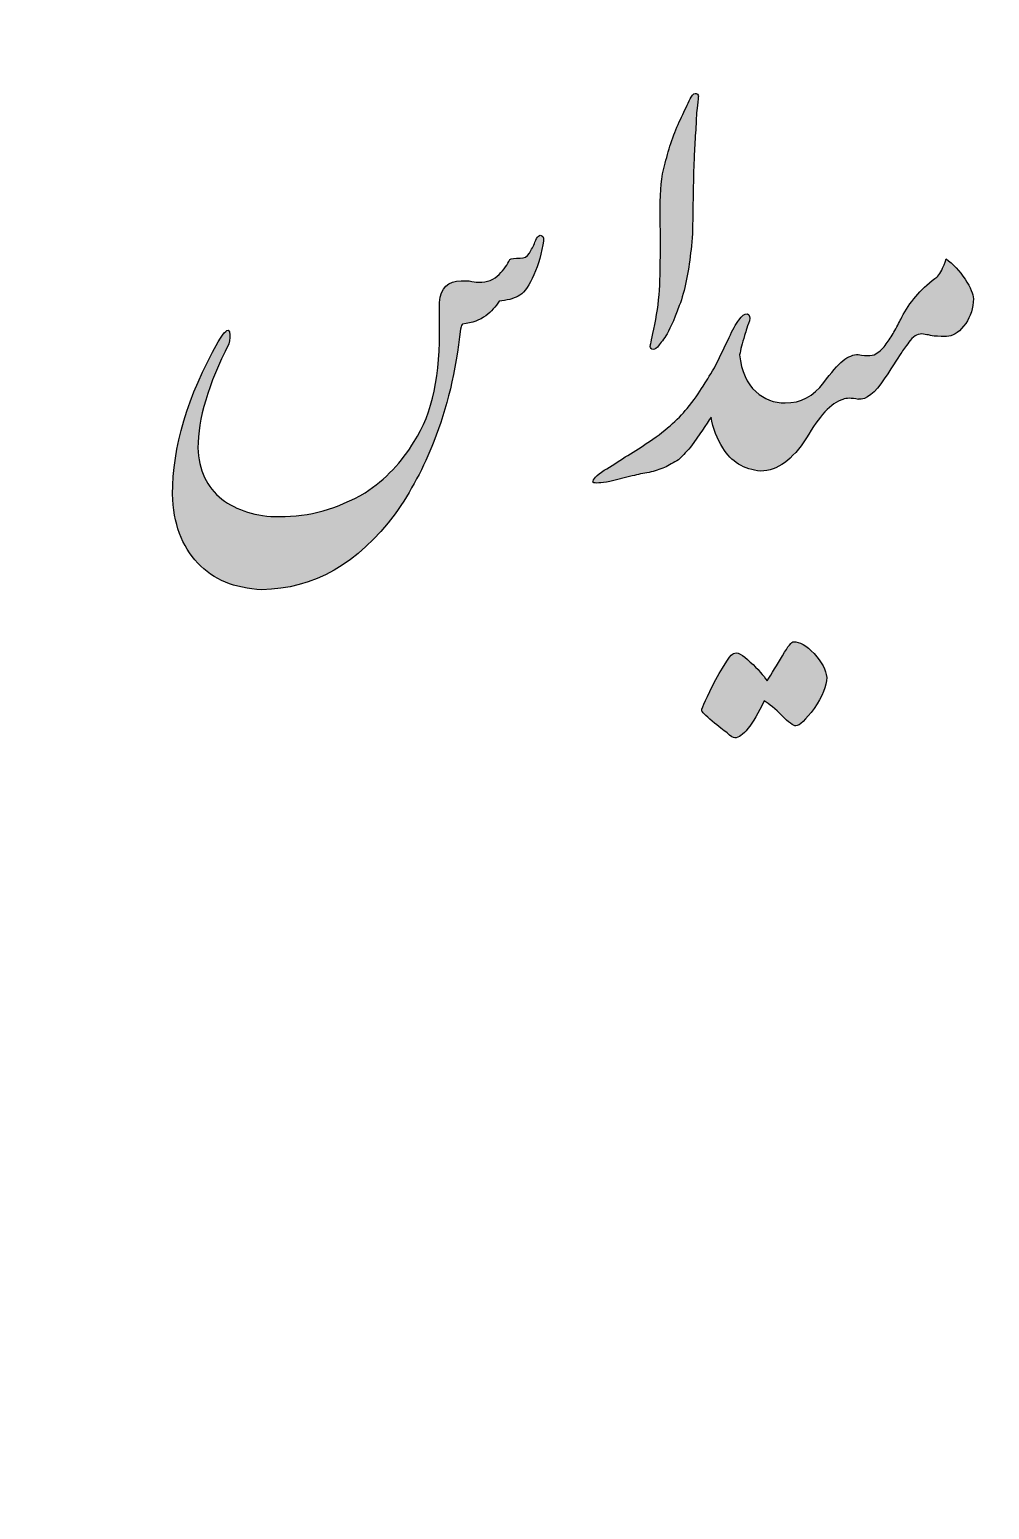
# Model space of a CAD drawing. Header units: millimetres. Extents: x -181.7 to -141.7, y -138.1 to -98.1.
# Drawn here: x -168.08 to -161.54, y -127.98 to -117.91 of the extents above; entities that cross this region are included whole.
import ezdxf

# ---------------------------------------------------------------- set-up
doc = ezdxf.new("R2010")
doc.units = ezdxf.units.MM
doc.header["$MEASUREMENT"] = 0
doc.layers.add('Layer 1', color=7, linetype='Continuous')

msp = doc.modelspace()

# ---------------------------------------------------------------- hatches: boundary and pattern name
at = {"layer": 'Layer 1', "true_color": 0x373435}
h = msp.add_hatch(color=250, dxfattribs=at)
edge = h.paths.add_edge_path()
edge.add_spline(control_points=[(-163.5546, -118.7763), (-163.55, -118.7189), (-163.55, -118.6663), (-163.5452, -118.609), (-163.5404, -118.5516), (-163.5404, -118.499), (-163.5357, -118.456), (-163.5308, -118.4082), (-163.5261, -118.3794), (-163.5261, -118.3652), (-163.5212, -118.3556), (-163.5261, -118.346), (-163.5404, -118.3412), (-163.55, -118.3364), (-163.5642, -118.346), (-163.5738, -118.3652), (-163.593, -118.3986), (-163.6122, -118.4417), (-163.6312, -118.4848), (-163.6552, -118.5277), (-163.6742, -118.5755), (-163.6934, -118.6233), (-163.7126, -118.6759), (-163.7268, -118.7237), (-163.7411, -118.7763), (-163.7556, -118.8289), (-163.7699, -118.8766), (-163.7747, -118.9246), (-163.7841, -119.0106), (-163.789, -119.1301), (-163.7841, -119.283), (-163.7841, -119.4409), (-163.7841, -119.5605), (-163.789, -119.6465), (-163.7937, -119.7324), (-163.8033, -119.8234), (-163.8225, -119.9142), (-163.8417, -120.0049), (-163.8512, -120.0529), (-163.8512, -120.0529), (-163.8559, -120.0671), (-163.8512, -120.0767), (-163.8417, -120.0815), (-163.8321, -120.0863), (-163.8178, -120.0815), (-163.8033, -120.0671), (-163.789, -120.0481), (-163.7699, -120.0241), (-163.746, -119.9907), (-163.7268, -119.9572), (-163.6934, -119.8903), (-163.6552, -119.785), (-163.6168, -119.6799), (-163.593, -119.5605), (-163.5787, -119.4265), (-163.5691, -119.3644), (-163.5642, -119.2879), (-163.5642, -119.2018), (-163.5642, -119.1111), (-163.5595, -119.0106), (-163.5595, -118.8958), (-163.5595, -118.872), (-163.5546, -118.8289), (-163.5546, -118.7763), (-163.5546, -118.7763), (-163.5546, -118.7763), (-163.5546, -118.7763)], knot_values=[0, 0, 0, 0, 0.0454545, 0.0454545, 0.0454545, 0.0909091, 0.0909091, 0.0909091, 0.1363636, 0.1363636, 0.1363636, 0.1818182, 0.1818182, 0.1818182, 0.2272727, 0.2272727, 0.2272727, 0.2727273, 0.2727273, 0.2727273, 0.3181818, 0.3181818, 0.3181818, 0.3636364, 0.3636364, 0.3636364, 0.4090909, 0.4090909, 0.4090909, 0.4545455, 0.4545455, 0.4545455, 0.5, 0.5, 0.5, 0.5454545, 0.5454545, 0.5454545, 0.5909091, 0.5909091, 0.5909091, 0.6363636, 0.6363636, 0.6363636, 0.6818182, 0.6818182, 0.6818182, 0.7272727, 0.7272727, 0.7272727, 0.7727273, 0.7727273, 0.7727273, 0.8181818, 0.8181818, 0.8181818, 0.8636364, 0.8636364, 0.8636364, 0.9090909, 0.9090909, 0.9090909, 0.9545455, 0.9545455, 0.9545455, 1, 1, 1, 1], degree=3, periodic=1)
h = msp.add_hatch(color=250, dxfattribs=at)
edge = h.paths.add_edge_path()
edge.add_spline(control_points=[(-164.5905, -119.3092), (-164.6049, -119.2996), (-164.6239, -119.314), (-164.6383, -119.3523), (-164.6479, -119.3809), (-164.6622, -119.4048), (-164.6765, -119.4288), (-164.6908, -119.4527), (-164.71, -119.4622), (-164.7387, -119.4622), (-164.7768, -119.4622), (-164.8008, -119.4622), (-164.8104, -119.4718), (-164.8248, -119.5053), (-164.8486, -119.5388), (-164.8822, -119.5723), (-164.9156, -119.6104), (-164.9633, -119.6249), (-165.0209, -119.6249), (-165.0303, -119.6249), (-165.0447, -119.6249), (-165.0685, -119.6199), (-165.0925, -119.6153), (-165.1164, -119.6153), (-165.1402, -119.6153), (-165.2312, -119.6153), (-165.279, -119.663), (-165.2886, -119.7634), (-165.2886, -119.7634), (-165.2886, -119.9116), (-165.2886, -119.9116), (-165.279, -120.2512), (-165.3363, -120.5189), (-165.4607, -120.7101), (-165.5419, -120.8487), (-165.6567, -120.9683), (-165.7953, -121.059), (-165.9817, -121.169), (-166.173, -121.2216), (-166.3785, -121.2216), (-166.5364, -121.2216), (-166.6702, -121.1786), (-166.7707, -121.1021), (-166.871, -121.0209), (-166.9285, -120.9061), (-166.9332, -120.753), (-166.9332, -120.5571), (-166.8614, -120.318), (-166.7228, -120.0455), (-166.7132, -120.0167), (-166.7132, -119.9882), (-166.718, -119.9641), (-166.7276, -119.9356), (-166.7515, -119.9595), (-166.7945, -120.0312), (-167.0049, -120.4041), (-167.1054, -120.7484), (-167.1054, -121.0686), (-167.1005, -121.2694), (-167.0432, -121.4225), (-166.9332, -121.5372), (-166.8279, -121.6519), (-166.6845, -121.7094), (-166.4981, -121.719), (-166.1444, -121.7141), (-165.8432, -121.542), (-165.5896, -121.2025), (-165.4845, -121.0494), (-165.3938, -120.887), (-165.3267, -120.7101), (-165.2358, -120.4853), (-165.1786, -120.232), (-165.1451, -119.9451), (-165.1402, -119.9212), (-165.1355, -119.9116), (-165.1307, -119.9116), (-165.0638, -119.9021), (-165.0113, -119.883), (-164.9729, -119.8542), (-164.9348, -119.8256), (-164.906, -119.7922), (-164.8822, -119.7538), (-164.8296, -119.7491), (-164.7864, -119.7396), (-164.753, -119.7204), (-164.7196, -119.706), (-164.6861, -119.663), (-164.6574, -119.6009), (-164.6239, -119.5339), (-164.6001, -119.4574), (-164.5857, -119.3713), (-164.5761, -119.3332), (-164.5809, -119.3093), (-164.5905, -119.3093), (-164.5905, -119.3093), (-164.5905, -119.3092), (-164.5905, -119.3092)], knot_values=[0, 0, 0, 0, 0.03125, 0.03125, 0.03125, 0.0625, 0.0625, 0.0625, 0.09375, 0.09375, 0.09375, 0.125, 0.125, 0.125, 0.15625, 0.15625, 0.15625, 0.1875, 0.1875, 0.1875, 0.21875, 0.21875, 0.21875, 0.25, 0.25, 0.25, 0.28125, 0.28125, 0.28125, 0.3125, 0.3125, 0.3125, 0.34375, 0.34375, 0.34375, 0.375, 0.375, 0.375, 0.40625, 0.40625, 0.40625, 0.4375, 0.4375, 0.4375, 0.46875, 0.46875, 0.46875, 0.5, 0.5, 0.5, 0.53125, 0.53125, 0.53125, 0.5625, 0.5625, 0.5625, 0.59375, 0.59375, 0.59375, 0.625, 0.625, 0.625, 0.65625, 0.65625, 0.65625, 0.6875, 0.6875, 0.6875, 0.71875, 0.71875, 0.71875, 0.75, 0.75, 0.75, 0.78125, 0.78125, 0.78125, 0.8125, 0.8125, 0.8125, 0.84375, 0.84375, 0.84375, 0.875, 0.875, 0.875, 0.90625, 0.90625, 0.90625, 0.9375, 0.9375, 0.9375, 0.96875, 0.96875, 0.96875, 1, 1, 1, 1], degree=3, periodic=1)
h = msp.add_hatch(color=250, dxfattribs=at)
edge = h.paths.add_edge_path()
edge.add_spline(control_points=[(-162.4362, -120.4229), (-162.3837, -120.4274), (-162.3217, -120.3795), (-162.2599, -120.2843), (-162.193, -120.1838), (-162.1547, -120.1217), (-162.1403, -120.1025), (-162.1259, -120.0787), (-162.1068, -120.0548), (-162.083, -120.0214), (-162.0542, -119.9877), (-162.0255, -119.9735), (-161.992, -119.9783), (-161.9778, -119.9831), (-161.9635, -119.9831), (-161.9443, -119.9877), (-161.93, -119.9927), (-161.9109, -119.9927), (-161.8964, -119.9927), (-161.863, -119.9973), (-161.8391, -119.9973), (-161.8201, -119.9927), (-161.7817, -119.9877), (-161.7435, -119.9592), (-161.7053, -119.9066), (-161.6718, -119.8588), (-161.6527, -119.8015), (-161.6527, -119.7393), (-161.6527, -119.7057), (-161.6718, -119.6627), (-161.7099, -119.6054), (-161.7483, -119.5479), (-161.7913, -119.5002), (-161.8391, -119.4667), (-161.8486, -119.5002), (-161.8582, -119.5194), (-161.863, -119.5289), (-161.8774, -119.5671), (-161.8964, -119.5909), (-161.9156, -119.6005), (-162.016, -119.6771), (-162.0877, -119.7632), (-162.1403, -119.8636), (-162.1547, -119.8922), (-162.1689, -119.9209), (-162.1881, -119.9543), (-162.2024, -119.9831), (-162.2215, -120.0118), (-162.2407, -120.0357), (-162.255, -120.0644), (-162.2789, -120.0883), (-162.3077, -120.1073), (-162.3316, -120.1265), (-162.3746, -120.1313), (-162.4368, -120.1169), (-162.4368, -120.1169), (-162.4369, -120.1172), (-162.4369, -120.1172), (-162.4701, -120.1173), (-162.5035, -120.1317), (-162.5414, -120.1602), (-162.5749, -120.189), (-162.6228, -120.2416), (-162.6706, -120.3084), (-162.7424, -120.4041), (-162.8283, -120.4471), (-162.9335, -120.4471), (-163.01, -120.4471), (-163.077, -120.4231), (-163.1342, -120.3706), (-163.1958, -120.3168), (-163.2326, -120.232), (-163.2446, -120.1189), (-163.2386, -120.0859), (-163.2268, -120.0424), (-163.2108, -119.9882), (-163.2061, -119.9737), (-163.1966, -119.9403), (-163.1774, -119.8878), (-163.1726, -119.8637), (-163.1774, -119.8494), (-163.1918, -119.8399), (-163.2108, -119.8399), (-163.23, -119.8542), (-163.2492, -119.8829), (-163.273, -119.9116), (-163.2922, -119.9499), (-163.316, -120.0025), (-163.316, -120.0025), (-163.4165, -120.2081), (-163.4165, -120.2081), (-163.4499, -120.2654), (-163.4787, -120.3084), (-163.4929, -120.3323), (-163.5217, -120.3801), (-163.5551, -120.428), (-163.6029, -120.4853), (-163.6651, -120.5618), (-163.7559, -120.643), (-163.8801, -120.7244), (-163.9281, -120.7578), (-163.9759, -120.7866), (-164.0236, -120.8152), (-164.0715, -120.8487), (-164.1192, -120.8774), (-164.1672, -120.9061), (-164.2196, -120.9395), (-164.2435, -120.9683), (-164.2435, -120.9873), (-164.2292, -120.9969), (-164.191, -120.9921), (-164.1288, -120.9825), (-164.1288, -120.9825), (-163.9759, -120.9443), (-163.9759, -120.9443), (-163.9377, -120.9347), (-163.8993, -120.9251), (-163.8612, -120.9205), (-163.8228, -120.9109), (-163.7894, -120.9013), (-163.7559, -120.887), (-163.7272, -120.8725), (-163.6938, -120.8535), (-163.6602, -120.8344), (-163.6412, -120.8152), (-163.6125, -120.7866), (-163.5791, -120.7483), (-163.5175, -120.6621), (-163.471, -120.5936), (-163.4386, -120.5436), (-163.4251, -120.6223), (-163.399, -120.6916), (-163.3591, -120.753), (-163.3017, -120.8487), (-163.2156, -120.9013), (-163.1008, -120.9109), (-162.9861, -120.9109), (-162.8857, -120.8344), (-162.7901, -120.6861), (-162.704, -120.5379), (-162.6228, -120.4471), (-162.5414, -120.4231), (-162.5175, -120.4135), (-162.4841, -120.4135), (-162.4363, -120.4231), (-162.4363, -120.4231), (-162.4362, -120.4229), (-162.4362, -120.4229)], knot_values=[0, 0, 0, 0, 0.0204082, 0.0204082, 0.0204082, 0.0408163, 0.0408163, 0.0408163, 0.0612245, 0.0612245, 0.0612245, 0.0816327, 0.0816327, 0.0816327, 0.1020408, 0.1020408, 0.1020408, 0.122449, 0.122449, 0.122449, 0.1428571, 0.1428571, 0.1428571, 0.1632653, 0.1632653, 0.1632653, 0.1836735, 0.1836735, 0.1836735, 0.2040816, 0.2040816, 0.2040816, 0.2244898, 0.2244898, 0.2244898, 0.244898, 0.244898, 0.244898, 0.2653061, 0.2653061, 0.2653061, 0.2857143, 0.2857143, 0.2857143, 0.3061224, 0.3061224, 0.3061224, 0.3265306, 0.3265306, 0.3265306, 0.3469388, 0.3469388, 0.3469388, 0.3673469, 0.3673469, 0.3673469, 0.3877551, 0.3877551, 0.3877551, 0.4081633, 0.4081633, 0.4081633, 0.4285714, 0.4285714, 0.4285714, 0.4489796, 0.4489796, 0.4489796, 0.4693878, 0.4693878, 0.4693878, 0.4897959, 0.4897959, 0.4897959, 0.5102041, 0.5102041, 0.5102041, 0.5306122, 0.5306122, 0.5306122, 0.5510204, 0.5510204, 0.5510204, 0.5714286, 0.5714286, 0.5714286, 0.5918367, 0.5918367, 0.5918367, 0.6122449, 0.6122449, 0.6122449, 0.6326531, 0.6326531, 0.6326531, 0.6530612, 0.6530612, 0.6530612, 0.6734694, 0.6734694, 0.6734694, 0.6938776, 0.6938776, 0.6938776, 0.7142857, 0.7142857, 0.7142857, 0.7346939, 0.7346939, 0.7346939, 0.755102, 0.755102, 0.755102, 0.7755102, 0.7755102, 0.7755102, 0.7959184, 0.7959184, 0.7959184, 0.8163265, 0.8163265, 0.8163265, 0.8367347, 0.8367347, 0.8367347, 0.8571429, 0.8571429, 0.8571429, 0.877551, 0.877551, 0.877551, 0.8979592, 0.8979592, 0.8979592, 0.9183673, 0.9183673, 0.9183673, 0.9387755, 0.9387755, 0.9387755, 0.9591837, 0.9591837, 0.9591837, 0.9795918, 0.9795918, 0.9795918, 1, 1, 1, 1], degree=3, periodic=1)
h = msp.add_hatch(color=250, dxfattribs=at)
edge = h.paths.add_edge_path()
edge.add_spline(control_points=[(-163.4307, -122.6129), (-163.3877, -122.6512), (-163.3541, -122.6751), (-163.3303, -122.6942), (-163.3064, -122.7181), (-163.2873, -122.7277), (-163.2777, -122.7277), (-163.2252, -122.7277), (-163.1581, -122.6416), (-163.077, -122.4743), (-163.0434, -122.4982), (-163.0004, -122.5316), (-162.9573, -122.5748), (-162.9097, -122.6225), (-162.8809, -122.6463), (-162.8617, -122.6463), (-162.8379, -122.6463), (-162.7948, -122.6033), (-162.7374, -122.5268), (-162.6802, -122.4456), (-162.6514, -122.3738), (-162.6514, -122.3165), (-162.6562, -122.2639), (-162.6848, -122.2114), (-162.7374, -122.1539), (-162.7901, -122.0966), (-162.8379, -122.0726), (-162.8761, -122.0726), (-162.8905, -122.0726), (-162.9143, -122.1013), (-162.9527, -122.1684), (-162.9908, -122.2305), (-163.0243, -122.2879), (-163.0578, -122.3403), (-163.0816, -122.3021), (-163.12, -122.2591), (-163.1726, -122.2114), (-163.2252, -122.1588), (-163.2634, -122.1396), (-163.2873, -122.1539), (-163.3017, -122.1539), (-163.3399, -122.2114), (-163.4068, -122.3308), (-163.469, -122.4504), (-163.5025, -122.5222), (-163.5025, -122.5412), (-163.5025, -122.5507), (-163.4785, -122.5748), (-163.4307, -122.6129), (-163.4307, -122.6129), (-163.4307, -122.6129), (-163.4307, -122.6129)], knot_values=[0, 0, 0, 0, 0.0588235, 0.0588235, 0.0588235, 0.1176471, 0.1176471, 0.1176471, 0.1764706, 0.1764706, 0.1764706, 0.2352941, 0.2352941, 0.2352941, 0.2941176, 0.2941176, 0.2941176, 0.3529412, 0.3529412, 0.3529412, 0.4117647, 0.4117647, 0.4117647, 0.4705882, 0.4705882, 0.4705882, 0.5294118, 0.5294118, 0.5294118, 0.5882353, 0.5882353, 0.5882353, 0.6470588, 0.6470588, 0.6470588, 0.7058824, 0.7058824, 0.7058824, 0.7647059, 0.7647059, 0.7647059, 0.8235294, 0.8235294, 0.8235294, 0.8823529, 0.8823529, 0.8823529, 0.9411765, 0.9411765, 0.9411765, 1, 1, 1, 1], degree=3, periodic=1)

# ---------------------------------------------------------------- linework, layer by layer
at = {"layer": 'Layer 1', "color": 250, "lineweight": 18}
msp.add_open_spline([(-179.7413, -98.0531), (-179.7413, -98.0531), (-143.7415, -98.0531), (-143.7415, -98.0531), (-142.6415, -98.0531), (-141.7414, -98.953), (-141.7414, -100.053), (-141.7414, -100.053), (-141.7414, -136.0532), (-141.7414, -136.0532), (-141.7414, -137.1532), (-142.6415, -138.0531), (-143.7415, -138.0531), (-143.7415, -138.0531), (-179.7413, -138.0531), (-179.7413, -138.0531), (-180.8413, -138.0531), (-181.7414, -137.1532), (-181.7414, -136.0532), (-181.7414, -136.0532), (-181.7414, -100.053), (-181.7414, -100.053), (-181.7414, -98.953), (-180.8413, -98.0531), (-179.7413, -98.0531)], degree=3, knots=[0, 0, 0, 0, 0.125, 0.125, 0.125, 0.25, 0.25, 0.25, 0.375, 0.375, 0.375, 0.5, 0.5, 0.5, 0.625, 0.625, 0.625, 0.75, 0.75, 0.75, 0.875, 0.875, 0.875, 1, 1, 1, 1], dxfattribs=at)
at = {"layer": 'Layer 1', "color": 250}
for points, knots in [([(-163.5546, -118.7763), (-163.55, -118.7189), (-163.55, -118.6663), (-163.5452, -118.609), (-163.5404, -118.5516), (-163.5404, -118.499), (-163.5357, -118.456), (-163.5308, -118.4082), (-163.5261, -118.3794), (-163.5261, -118.3652), (-163.5212, -118.3556), (-163.5261, -118.346), (-163.5404, -118.3412), (-163.55, -118.3364), (-163.5642, -118.346), (-163.5738, -118.3652), (-163.593, -118.3986), (-163.6122, -118.4417), (-163.6312, -118.4848), (-163.6552, -118.5277), (-163.6742, -118.5755), (-163.6934, -118.6233), (-163.7126, -118.6759), (-163.7268, -118.7237), (-163.7411, -118.7763), (-163.7556, -118.8289), (-163.7699, -118.8766), (-163.7747, -118.9246), (-163.7841, -119.0106), (-163.789, -119.1301), (-163.7841, -119.283), (-163.7841, -119.4409), (-163.7841, -119.5605), (-163.789, -119.6465), (-163.7937, -119.7324), (-163.8033, -119.8234), (-163.8225, -119.9142), (-163.8417, -120.0049), (-163.8512, -120.0529), (-163.8512, -120.0529), (-163.8559, -120.0671), (-163.8512, -120.0767), (-163.8417, -120.0815), (-163.8321, -120.0863), (-163.8178, -120.0815), (-163.8033, -120.0671), (-163.789, -120.0481), (-163.7699, -120.0241), (-163.746, -119.9907), (-163.7268, -119.9572), (-163.6934, -119.8903), (-163.6552, -119.785), (-163.6168, -119.6799), (-163.593, -119.5605), (-163.5787, -119.4265), (-163.5691, -119.3644), (-163.5642, -119.2879), (-163.5642, -119.2018), (-163.5642, -119.1111), (-163.5595, -119.0106), (-163.5595, -118.8958), (-163.5595, -118.872), (-163.5546, -118.8289), (-163.5546, -118.7763), (-163.5546, -118.7763), (-163.5546, -118.7763), (-163.5546, -118.7763)], [0, 0, 0, 0, 0.0454545, 0.0454545, 0.0454545, 0.0909091, 0.0909091, 0.0909091, 0.1363636, 0.1363636, 0.1363636, 0.1818182, 0.1818182, 0.1818182, 0.2272727, 0.2272727, 0.2272727, 0.2727273, 0.2727273, 0.2727273, 0.3181818, 0.3181818, 0.3181818, 0.3636364, 0.3636364, 0.3636364, 0.4090909, 0.4090909, 0.4090909, 0.4545455, 0.4545455, 0.4545455, 0.5, 0.5, 0.5, 0.5454545, 0.5454545, 0.5454545, 0.5909091, 0.5909091, 0.5909091, 0.6363636, 0.6363636, 0.6363636, 0.6818182, 0.6818182, 0.6818182, 0.7272727, 0.7272727, 0.7272727, 0.7727273, 0.7727273, 0.7727273, 0.8181818, 0.8181818, 0.8181818, 0.8636364, 0.8636364, 0.8636364, 0.9090909, 0.9090909, 0.9090909, 0.9545455, 0.9545455, 0.9545455, 1, 1, 1, 1]), ([(-164.5905, -119.3092), (-164.6049, -119.2996), (-164.6239, -119.314), (-164.6383, -119.3523), (-164.6479, -119.3809), (-164.6622, -119.4048), (-164.6765, -119.4288), (-164.6908, -119.4527), (-164.71, -119.4622), (-164.7387, -119.4622), (-164.7768, -119.4622), (-164.8008, -119.4622), (-164.8104, -119.4718), (-164.8248, -119.5053), (-164.8486, -119.5388), (-164.8822, -119.5723), (-164.9156, -119.6104), (-164.9633, -119.6249), (-165.0209, -119.6249), (-165.0303, -119.6249), (-165.0447, -119.6249), (-165.0685, -119.6199), (-165.0925, -119.6153), (-165.1164, -119.6153), (-165.1402, -119.6153), (-165.2312, -119.6153), (-165.279, -119.663), (-165.2886, -119.7634), (-165.2886, -119.7634), (-165.2886, -119.9116), (-165.2886, -119.9116), (-165.279, -120.2512), (-165.3363, -120.5189), (-165.4607, -120.7101), (-165.5419, -120.8487), (-165.6567, -120.9683), (-165.7953, -121.059), (-165.9817, -121.169), (-166.173, -121.2216), (-166.3785, -121.2216), (-166.5364, -121.2216), (-166.6702, -121.1786), (-166.7707, -121.1021), (-166.871, -121.0209), (-166.9285, -120.9061), (-166.9332, -120.753), (-166.9332, -120.5571), (-166.8614, -120.318), (-166.7228, -120.0455), (-166.7132, -120.0167), (-166.7132, -119.9882), (-166.718, -119.9641), (-166.7276, -119.9356), (-166.7515, -119.9595), (-166.7945, -120.0312), (-167.0049, -120.4041), (-167.1054, -120.7484), (-167.1054, -121.0686), (-167.1005, -121.2694), (-167.0432, -121.4225), (-166.9332, -121.5372), (-166.8279, -121.6519), (-166.6845, -121.7094), (-166.4981, -121.719), (-166.1444, -121.7141), (-165.8432, -121.542), (-165.5896, -121.2025), (-165.4845, -121.0494), (-165.3938, -120.887), (-165.3267, -120.7101), (-165.2358, -120.4853), (-165.1786, -120.232), (-165.1451, -119.9451), (-165.1402, -119.9212), (-165.1355, -119.9116), (-165.1307, -119.9116), (-165.0638, -119.9021), (-165.0113, -119.883), (-164.9729, -119.8542), (-164.9348, -119.8256), (-164.906, -119.7922), (-164.8822, -119.7538), (-164.8296, -119.7491), (-164.7864, -119.7396), (-164.753, -119.7204), (-164.7196, -119.706), (-164.6861, -119.663), (-164.6574, -119.6009), (-164.6239, -119.5339), (-164.6001, -119.4574), (-164.5857, -119.3713), (-164.5761, -119.3332), (-164.5809, -119.3093), (-164.5905, -119.3093), (-164.5905, -119.3093), (-164.5905, -119.3092), (-164.5905, -119.3092)], [0, 0, 0, 0, 0.03125, 0.03125, 0.03125, 0.0625, 0.0625, 0.0625, 0.09375, 0.09375, 0.09375, 0.125, 0.125, 0.125, 0.15625, 0.15625, 0.15625, 0.1875, 0.1875, 0.1875, 0.21875, 0.21875, 0.21875, 0.25, 0.25, 0.25, 0.28125, 0.28125, 0.28125, 0.3125, 0.3125, 0.3125, 0.34375, 0.34375, 0.34375, 0.375, 0.375, 0.375, 0.40625, 0.40625, 0.40625, 0.4375, 0.4375, 0.4375, 0.46875, 0.46875, 0.46875, 0.5, 0.5, 0.5, 0.53125, 0.53125, 0.53125, 0.5625, 0.5625, 0.5625, 0.59375, 0.59375, 0.59375, 0.625, 0.625, 0.625, 0.65625, 0.65625, 0.65625, 0.6875, 0.6875, 0.6875, 0.71875, 0.71875, 0.71875, 0.75, 0.75, 0.75, 0.78125, 0.78125, 0.78125, 0.8125, 0.8125, 0.8125, 0.84375, 0.84375, 0.84375, 0.875, 0.875, 0.875, 0.90625, 0.90625, 0.90625, 0.9375, 0.9375, 0.9375, 0.96875, 0.96875, 0.96875, 1, 1, 1, 1]), ([(-162.4362, -120.4229), (-162.3837, -120.4274), (-162.3217, -120.3795), (-162.2599, -120.2843), (-162.193, -120.1838), (-162.1547, -120.1217), (-162.1403, -120.1025), (-162.1259, -120.0787), (-162.1068, -120.0548), (-162.083, -120.0214), (-162.0542, -119.9877), (-162.0255, -119.9735), (-161.992, -119.9783), (-161.9778, -119.9831), (-161.9635, -119.9831), (-161.9443, -119.9877), (-161.93, -119.9927), (-161.9109, -119.9927), (-161.8964, -119.9927), (-161.863, -119.9973), (-161.8391, -119.9973), (-161.8201, -119.9927), (-161.7817, -119.9877), (-161.7435, -119.9592), (-161.7053, -119.9066), (-161.6718, -119.8588), (-161.6527, -119.8015), (-161.6527, -119.7393), (-161.6527, -119.7057), (-161.6718, -119.6627), (-161.7099, -119.6054), (-161.7483, -119.5479), (-161.7913, -119.5002), (-161.8391, -119.4667), (-161.8486, -119.5002), (-161.8582, -119.5194), (-161.863, -119.5289), (-161.8774, -119.5671), (-161.8964, -119.5909), (-161.9156, -119.6005), (-162.016, -119.6771), (-162.0877, -119.7632), (-162.1403, -119.8636), (-162.1547, -119.8922), (-162.1689, -119.9209), (-162.1881, -119.9543), (-162.2024, -119.9831), (-162.2215, -120.0118), (-162.2407, -120.0357), (-162.255, -120.0644), (-162.2789, -120.0883), (-162.3077, -120.1073), (-162.3316, -120.1265), (-162.3746, -120.1313), (-162.4368, -120.1169), (-162.4368, -120.1169), (-162.4369, -120.1172), (-162.4369, -120.1172), (-162.4701, -120.1173), (-162.5035, -120.1317), (-162.5414, -120.1602), (-162.5749, -120.189), (-162.6228, -120.2416), (-162.6706, -120.3084), (-162.7424, -120.4041), (-162.8283, -120.4471), (-162.9335, -120.4471), (-163.01, -120.4471), (-163.077, -120.4231), (-163.1342, -120.3706), (-163.1958, -120.3168), (-163.2326, -120.232), (-163.2446, -120.1189), (-163.2386, -120.0859), (-163.2268, -120.0424), (-163.2108, -119.9882), (-163.2061, -119.9737), (-163.1966, -119.9403), (-163.1774, -119.8878), (-163.1726, -119.8637), (-163.1774, -119.8494), (-163.1918, -119.8399), (-163.2108, -119.8399), (-163.23, -119.8542), (-163.2492, -119.8829), (-163.273, -119.9116), (-163.2922, -119.9499), (-163.316, -120.0025), (-163.316, -120.0025), (-163.4165, -120.2081), (-163.4165, -120.2081), (-163.4499, -120.2654), (-163.4787, -120.3084), (-163.4929, -120.3323), (-163.5217, -120.3801), (-163.5551, -120.428), (-163.6029, -120.4853), (-163.6651, -120.5618), (-163.7559, -120.643), (-163.8801, -120.7244), (-163.9281, -120.7578), (-163.9759, -120.7866), (-164.0236, -120.8152), (-164.0715, -120.8487), (-164.1192, -120.8774), (-164.1672, -120.9061), (-164.2196, -120.9395), (-164.2435, -120.9683), (-164.2435, -120.9873), (-164.2292, -120.9969), (-164.191, -120.9921), (-164.1288, -120.9825), (-164.1288, -120.9825), (-163.9759, -120.9443), (-163.9759, -120.9443), (-163.9377, -120.9347), (-163.8993, -120.9251), (-163.8612, -120.9205), (-163.8228, -120.9109), (-163.7894, -120.9013), (-163.7559, -120.887), (-163.7272, -120.8725), (-163.6938, -120.8535), (-163.6602, -120.8344), (-163.6412, -120.8152), (-163.6125, -120.7866), (-163.5791, -120.7483), (-163.5175, -120.6621), (-163.471, -120.5936), (-163.4386, -120.5436), (-163.4251, -120.6223), (-163.399, -120.6916), (-163.3591, -120.753), (-163.3017, -120.8487), (-163.2156, -120.9013), (-163.1008, -120.9109), (-162.9861, -120.9109), (-162.8857, -120.8344), (-162.7901, -120.6861), (-162.704, -120.5379), (-162.6228, -120.4471), (-162.5414, -120.4231), (-162.5175, -120.4135), (-162.4841, -120.4135), (-162.4363, -120.4231), (-162.4363, -120.4231), (-162.4362, -120.4229), (-162.4362, -120.4229)], [0, 0, 0, 0, 0.0204082, 0.0204082, 0.0204082, 0.0408163, 0.0408163, 0.0408163, 0.0612245, 0.0612245, 0.0612245, 0.0816327, 0.0816327, 0.0816327, 0.1020408, 0.1020408, 0.1020408, 0.122449, 0.122449, 0.122449, 0.1428571, 0.1428571, 0.1428571, 0.1632653, 0.1632653, 0.1632653, 0.1836735, 0.1836735, 0.1836735, 0.2040816, 0.2040816, 0.2040816, 0.2244898, 0.2244898, 0.2244898, 0.244898, 0.244898, 0.244898, 0.2653061, 0.2653061, 0.2653061, 0.2857143, 0.2857143, 0.2857143, 0.3061224, 0.3061224, 0.3061224, 0.3265306, 0.3265306, 0.3265306, 0.3469388, 0.3469388, 0.3469388, 0.3673469, 0.3673469, 0.3673469, 0.3877551, 0.3877551, 0.3877551, 0.4081633, 0.4081633, 0.4081633, 0.4285714, 0.4285714, 0.4285714, 0.4489796, 0.4489796, 0.4489796, 0.4693878, 0.4693878, 0.4693878, 0.4897959, 0.4897959, 0.4897959, 0.5102041, 0.5102041, 0.5102041, 0.5306122, 0.5306122, 0.5306122, 0.5510204, 0.5510204, 0.5510204, 0.5714286, 0.5714286, 0.5714286, 0.5918367, 0.5918367, 0.5918367, 0.6122449, 0.6122449, 0.6122449, 0.6326531, 0.6326531, 0.6326531, 0.6530612, 0.6530612, 0.6530612, 0.6734694, 0.6734694, 0.6734694, 0.6938776, 0.6938776, 0.6938776, 0.7142857, 0.7142857, 0.7142857, 0.7346939, 0.7346939, 0.7346939, 0.755102, 0.755102, 0.755102, 0.7755102, 0.7755102, 0.7755102, 0.7959184, 0.7959184, 0.7959184, 0.8163265, 0.8163265, 0.8163265, 0.8367347, 0.8367347, 0.8367347, 0.8571429, 0.8571429, 0.8571429, 0.877551, 0.877551, 0.877551, 0.8979592, 0.8979592, 0.8979592, 0.9183673, 0.9183673, 0.9183673, 0.9387755, 0.9387755, 0.9387755, 0.9591837, 0.9591837, 0.9591837, 0.9795918, 0.9795918, 0.9795918, 1, 1, 1, 1]), ([(-163.4307, -122.6129), (-163.3877, -122.6512), (-163.3541, -122.6751), (-163.3303, -122.6942), (-163.3064, -122.7181), (-163.2873, -122.7277), (-163.2777, -122.7277), (-163.2252, -122.7277), (-163.1581, -122.6416), (-163.077, -122.4743), (-163.0434, -122.4982), (-163.0004, -122.5316), (-162.9573, -122.5748), (-162.9097, -122.6225), (-162.8809, -122.6463), (-162.8617, -122.6463), (-162.8379, -122.6463), (-162.7948, -122.6033), (-162.7374, -122.5268), (-162.6802, -122.4456), (-162.6514, -122.3738), (-162.6514, -122.3165), (-162.6562, -122.2639), (-162.6848, -122.2114), (-162.7374, -122.1539), (-162.7901, -122.0966), (-162.8379, -122.0726), (-162.8761, -122.0726), (-162.8905, -122.0726), (-162.9143, -122.1013), (-162.9527, -122.1684), (-162.9908, -122.2305), (-163.0243, -122.2879), (-163.0578, -122.3403), (-163.0816, -122.3021), (-163.12, -122.2591), (-163.1726, -122.2114), (-163.2252, -122.1588), (-163.2634, -122.1396), (-163.2873, -122.1539), (-163.3017, -122.1539), (-163.3399, -122.2114), (-163.4068, -122.3308), (-163.469, -122.4504), (-163.5025, -122.5222), (-163.5025, -122.5412), (-163.5025, -122.5507), (-163.4785, -122.5748), (-163.4307, -122.6129), (-163.4307, -122.6129), (-163.4307, -122.6129), (-163.4307, -122.6129)], [0, 0, 0, 0, 0.0588235, 0.0588235, 0.0588235, 0.1176471, 0.1176471, 0.1176471, 0.1764706, 0.1764706, 0.1764706, 0.2352941, 0.2352941, 0.2352941, 0.2941176, 0.2941176, 0.2941176, 0.3529412, 0.3529412, 0.3529412, 0.4117647, 0.4117647, 0.4117647, 0.4705882, 0.4705882, 0.4705882, 0.5294118, 0.5294118, 0.5294118, 0.5882353, 0.5882353, 0.5882353, 0.6470588, 0.6470588, 0.6470588, 0.7058824, 0.7058824, 0.7058824, 0.7647059, 0.7647059, 0.7647059, 0.8235294, 0.8235294, 0.8235294, 0.8823529, 0.8823529, 0.8823529, 0.9411765, 0.9411765, 0.9411765, 1, 1, 1, 1])]:
    msp.add_open_spline(points, degree=3, knots=knots, dxfattribs=at)

doc.saveas('drawing.dxf')
